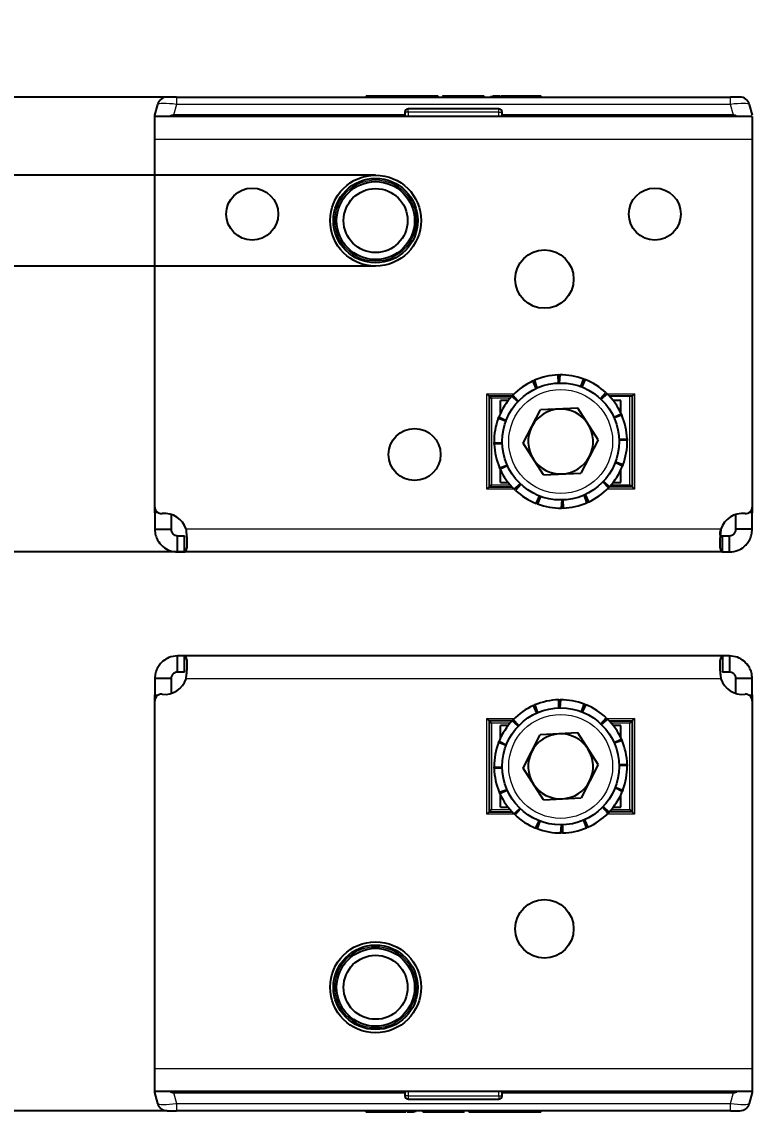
# Model space of a CAD drawing. Header units: millimetres. Extents: x -438 to 1333, y -270 to 576.
# Drawn here: x -223.9 to -111.4, y -269.5 to -101.7 of the extents above; entities that cross this region are included whole.
import ezdxf

# ---------------------------------------------------------------- set-up
doc = ezdxf.new("R2010")
doc.units = ezdxf.units.MM
doc.layers.add('FORMAT', color=7, linetype='Continuous')
doc.styles.add('SLDTEXTSTYLE0', font='TXT', dxfattribs={"width": 0.75})
doc.dimstyles.new('SLDDIMSTYLE0', dxfattribs={"dimtxt": 20, "dimasz": 10, "dimexe": 0, "dimexo": 0.0625, "dimgap": 5, "dimtad": 2, "dimdec": 1, "dimrnd": 1e-09, "dimzin": 12, "dimdsep": 46, "dimtxsty": 'SLDTEXTSTYLE0', "dimsah": 1, "dimcen": 0.09, "dimadec": 0, "dimazin": 3, "dimtfac": 1, "dimtofl": 0, "dimtmove": 0, "dimatfit": 3, "dimfxl": 0, "dimfrac": 2, "dimtolj": 1, "dimtzin": 12, "dimarcsym": 0})
doc.dimstyles.new('SLDDIMSTYLE1', dxfattribs={"dimtxt": 20, "dimasz": 10, "dimexe": 0, "dimexo": 0.0625, "dimgap": 5, "dimtad": 2, "dimdec": 1, "dimrnd": 1e-09, "dimzin": 12, "dimdsep": 46, "dimtxsty": 'SLDTEXTSTYLE0', "dimsah": 1, "dimcen": 0.09, "dimadec": 0, "dimazin": 3, "dimtfac": 1, "dimtmove": 0, "dimatfit": 0, "dimfxl": 0, "dimfrac": 2, "dimtolj": 1, "dimtzin": 12, "dimarcsym": 0})

# ---------------------------------------------------------------- blocks, each defined once
blk = doc.blocks.new('_D_6')
at = {"layer": 'FORMAT'}
for p, q in [((-201.53, -113.3), (-334.43, -113.3)), ((-333.43, -113.3), (-333.43, -183.3)), ((-198.84, -183.3), (-334.43, -183.3))]:
    blk.add_line(p, q, dxfattribs=at)
for points in [[(-333.43, -113.3), (-334.97, -123.3), (-331.89, -123.3)], [(-333.43, -183.3), (-331.89, -173.3), (-334.97, -173.3)]]:
    blk.add_solid(points, dxfattribs=at)
at = {"layer": 'FORMAT', "insert": (-359.21, -163.07), "char_height": 20, "attachment_point": 1, "rotation": 90, "style": 'SLDTEXTSTYLE0'}
blk.add_mtext('70', dxfattribs=at)
blk = doc.blocks.new('_D_7')
at = {"layer": 'FORMAT'}
for p, q in [((-201.53, -113.3), (-413.31, -113.3)), ((-412.31, -113.3), (-412.31, -269.3)), ((-201.53, -269.3), (-413.31, -269.3))]:
    blk.add_line(p, q, dxfattribs=at)
for points in [[(-412.31, -113.3), (-413.85, -123.3), (-410.77, -123.3)], [(-412.31, -269.3), (-410.77, -259.3), (-413.85, -259.3)]]:
    blk.add_solid(points, dxfattribs=at)
at = {"layer": 'FORMAT', "insert": (-438.09, -213.46), "char_height": 20, "attachment_point": 1, "rotation": 90, "style": 'SLDTEXTSTYLE0'}
blk.add_mtext('156', dxfattribs=at)
blk = doc.blocks.new('_D_8')
at = {"layer": 'FORMAT'}
for p, q in [((-274.31, -125.3), (-274.31, -106.07)), ((-169.43, -125.3), (-275.31, -125.3)), ((-274.31, -125.3), (-274.31, -139.3)), ((-169.43, -139.3), (-275.31, -139.3)), ((-274.31, -139.3), (-274.31, -158.53))]:
    blk.add_line(p, q, dxfattribs=at)
for points in [[(-274.31, -125.3), (-272.77, -115.3), (-275.85, -115.3)], [(-274.31, -139.3), (-275.85, -149.3), (-272.77, -149.3)]]:
    blk.add_solid(points, dxfattribs=at)
at = {"layer": 'FORMAT', "char_height": 20, "attachment_point": 1, "rotation": 90, "style": 'SLDTEXTSTYLE0'}
for s, insert in [('14', (-300.39, -131.99)), ('%%c', (-300.09, -162.16))]:
    blk.add_mtext(s, dxfattribs=dict(at, insert=insert))

msp = doc.modelspace()

# ---------------------------------------------------------------- linework, layer by layer
at = {"color": 7, "linetype": 'Continuous', "lineweight": 25}
for p, q in [((-200.07, -113.3), (-201.52, -113.3)), ((-200.07, -113.3), (-114.77, -113.3)), ((-170.85, -113.1), (-170.85, -113.3)), ((-165.19, -113.1), (-165.13, -113.1)), ((-165.13, -113.1), (-165.13, -113.3)), ((-165.13, -113.1), (-164, -113.1)), ((-164, -113.1), (-164, -113.3)), ((-164, -113.1), (-161.34, -113.1)), ((-161.34, -113.1), (-161.34, -113.3)), ((-161.34, -113.1), (-159.85, -113.1)), ((-159.85, -113.1), (-159.85, -113.3)), ((-159.04, -113.07), (-159.04, -113.3)), ((-155.57, -113.1), (-152.74, -113.1)), ((-152.74, -113.1), (-152.74, -113.3)), ((-151.6, -113.1), (-151.6, -113.3)), ((-151.34, -113.1), (-151.34, -113.3)), ((-150.11, -113.1), (-150.11, -113.3)), ((-149.67, -113.1), (-144.43, -113.1)), ((-143.99, -113.1), (-143.99, -113.3)), ((-113.32, -113.3), (-114.77, -113.3)), ((-203.42, -116.1), (-202.97, -114.41)), ((-164.92, -115.6), (-164.92, -116.1)), ((-150.42, -115.1), (-164.42, -115.1)), ((-149.92, -116.1), (-149.92, -115.6)), ((-111.87, -114.41), (-111.42, -116.1)), ((-203.42, -116.3), (-203.42, -116.1)), ((-203.42, -119.8), (-203.42, -116.3)), ((-111.42, -116.3), (-203.42, -116.3)), ((-164.92, -116.1), (-200.52, -116.1)), ((-164.92, -116.3), (-164.92, -116.1)), ((-114.32, -116.1), (-149.92, -116.1)), ((-149.92, -116.3), (-149.92, -116.1)), ((-111.42, -116.3), (-111.42, -119.8)), ((-203.42, -176.4), (-203.42, -119.8)), ((-111.42, -119.8), (-111.42, -176.4)), ((-141.26, -157.3), (-141.31, -156.05)), ((-141.06, -156.05), (-141.14, -157.3)), ((-144.68, -158.12), (-145.2, -156.98)), ((-144.97, -156.88), (-144.57, -158.07)), ((-137.8, -157.86), (-137.36, -156.68)), ((-137.13, -156.77), (-137.68, -157.9)), ((-151.92, -159.3), (-152.27, -158.95)), ((-151.92, -159.3), (-151.92, -173.3)), ((-148.41, -159.3), (-151.92, -159.3)), ((-151.57, -159.65), (-151.92, -159.3)), ((-147.52, -160.18), (-148.44, -159.33)), ((-148.27, -159.15), (-147.44, -160.09)), ((-134.8, -159.69), (-133.96, -158.78)), ((-133.77, -158.95), (-134.71, -159.78)), ((-129.92, -159.3), (-133.43, -159.3)), ((-129.57, -158.95), (-129.92, -159.3)), ((-129.92, -159.3), (-129.92, -173.3)), ((-150.17, -161.88), (-150.17, -160)), ((-149.01, -160), (-150.17, -160)), ((-147.92, -159.55), (-147.92, -159.81)), ((-131.67, -160), (-132.84, -160)), ((-131.67, -161.88), (-131.67, -160)), ((-149.36, -163.17), (-150.53, -162.74)), ((-150.44, -162.5), (-149.32, -163.05)), ((-146.69, -166.58), (-144.05, -161.44)), ((-138.28, -161.16), (-144.05, -161.44)), ((-135.15, -166.02), (-138.28, -161.16)), ((-132.74, -162.54), (-131.61, -162.02)), ((-131.51, -162.24), (-132.69, -162.65)), ((-135.15, -166.02), (-137.8, -171.15)), ((-131.93, -165.95), (-130.68, -165.91)), ((-130.67, -166.16), (-131.92, -166.08)), ((-151.17, -166.44), (-149.92, -166.51)), ((-149.92, -166.64), (-151.16, -166.69)), ((-143.56, -171.43), (-146.69, -166.58)), ((-132.48, -169.42), (-131.31, -169.86)), ((-150.34, -170.35), (-149.15, -169.94)), ((-149.1, -170.06), (-150.24, -170.58)), ((-150.17, -172.6), (-150.17, -170.71)), ((-143.56, -171.43), (-137.8, -171.15)), ((-131.4, -170.09), (-132.53, -169.54)), ((-131.67, -172.6), (-131.67, -170.71)), ((-150.17, -172.6), (-149.01, -172.6)), ((-148.07, -173.64), (-147.13, -172.81)), ((-133.57, -173.44), (-134.41, -172.51)), ((-134.32, -172.41), (-133.4, -173.26)), ((-133.92, -173.05), (-133.92, -172.78)), ((-132.84, -172.6), (-131.67, -172.6)), ((-151.92, -173.3), (-152.27, -173.65)), ((-151.57, -172.95), (-151.92, -173.3)), ((-151.92, -173.3), (-148.41, -173.3)), ((-147.04, -172.9), (-147.89, -173.82)), ((-136.87, -175.71), (-137.28, -174.53)), ((-137.16, -174.47), (-136.64, -175.61)), ((-129.92, -173.3), (-133.43, -173.3)), ((-129.92, -173.3), (-130.27, -172.95)), ((-129.57, -173.65), (-129.92, -173.3)), ((-144.71, -175.82), (-144.16, -174.69)), ((-144.05, -174.74), (-144.48, -175.91)), ((-140.78, -176.55), (-140.7, -175.29)), ((-140.58, -175.29), (-140.53, -176.54)), ((-203.42, -177.29), (-203.42, -176.4)), ((-203.42, -177.29), (-203.42, -179.8)), ((-200.92, -177.51), (-200.92, -179.8)), ((-113.92, -179.8), (-113.92, -177.51)), ((-111.42, -176.4), (-111.42, -177.29)), ((-111.42, -179.8), (-111.42, -177.29)), ((-203.42, -179.8), (-200.92, -179.8)), ((-199.92, -183.3), (-199.92, -180.8)), ((-199.92, -180.8), (-198.83, -180.8)), ((-198.83, -183.3), (-198.83, -180.8)), ((-116.01, -183.3), (-116.01, -180.8)), ((-116.01, -180.8), (-114.92, -180.8)), ((-114.92, -183.3), (-114.92, -180.8)), ((-111.42, -179.8), (-113.92, -179.8)), ((-199.92, -183.3), (-198.83, -183.3)), ((-116.01, -183.3), (-198.83, -183.3)), ((-116.01, -183.3), (-114.92, -183.3)), ((-199.92, -201.8), (-199.92, -199.3)), ((-198.83, -199.3), (-199.92, -199.3)), ((-198.83, -201.8), (-198.83, -199.3)), ((-116.01, -199.3), (-198.83, -199.3)), ((-116.01, -199.3), (-116.01, -201.8)), ((-114.92, -199.3), (-116.01, -199.3)), ((-114.92, -199.3), (-114.92, -201.8)), ((-200.92, -202.8), (-203.42, -202.8)), ((-203.42, -202.8), (-203.42, -205.3)), ((-200.92, -202.8), (-200.92, -205.08)), ((-198.83, -201.8), (-199.92, -201.8)), ((-114.92, -201.8), (-116.01, -201.8)), ((-111.42, -202.8), (-113.92, -202.8)), ((-113.92, -205.08), (-113.92, -202.8)), ((-111.42, -205.3), (-111.42, -202.8)), ((-203.42, -206.2), (-203.42, -205.3)), ((-203.42, -262.8), (-203.42, -206.2)), ((-141.19, -207.3), (-141.22, -206.05)), ((-140.97, -206.05), (-141.06, -207.3)), ((-111.42, -205.3), (-111.42, -206.2)), ((-111.42, -206.2), (-111.42, -262.8)), ((-144.61, -208.09), (-145.12, -206.95)), ((-144.89, -206.85), (-144.49, -208.04)), ((-137.72, -207.88), (-137.28, -206.72)), ((-137.05, -206.81), (-137.61, -207.93)), ((-151.92, -209.3), (-152.27, -208.95)), ((-151.92, -209.3), (-151.92, -223.3)), ((-148.41, -209.3), (-151.92, -209.3)), ((-151.57, -209.65), (-151.92, -209.3)), ((-147.47, -210.12), (-148.38, -209.27)), ((-148.27, -209.3), (-148.35, -209.3)), ((-148.21, -209.09), (-147.38, -210.03)), ((-147.92, -209.55), (-147.92, -209.7)), ((-134.75, -209.75), (-133.89, -208.84)), ((-133.71, -209.01), (-134.66, -209.83)), ((-133.43, -209.3), (-129.92, -209.3)), ((-129.92, -209.3), (-130.27, -209.65)), ((-129.57, -208.95), (-129.92, -209.3)), ((-129.92, -209.3), (-129.92, -223.3)), ((-149.01, -210), (-150.17, -210)), ((-150.17, -211.88), (-150.17, -210)), ((-147.35, -210), (-147.6, -210)), ((-138.3, -211.15), (-144.07, -211.46)), ((-135.16, -215.99), (-138.3, -211.15)), ((-131.67, -210), (-132.84, -210)), ((-131.67, -211.88), (-131.67, -210)), ((-149.33, -213.1), (-150.5, -212.65)), ((-150.41, -212.42), (-149.29, -212.98)), ((-146.69, -216.6), (-144.07, -211.46)), ((-132.71, -212.61), (-131.57, -212.1)), ((-131.47, -212.33), (-132.66, -212.72)), ((-151.17, -216.35), (-149.92, -216.44)), ((-135.16, -215.99), (-137.78, -221.14)), ((-131.93, -216.03), (-130.68, -215.99)), ((-130.67, -216.24), (-131.92, -216.16)), ((-149.92, -216.56), (-151.17, -216.6)), ((-143.54, -221.44), (-146.69, -216.6)), ((-131.43, -220.17), (-132.55, -219.61)), ((-132.51, -219.49), (-131.34, -219.94)), ((-150.37, -220.27), (-149.18, -219.87)), ((-149.13, -219.98), (-150.27, -220.5)), ((-150.17, -222.6), (-150.17, -220.71)), ((-143.54, -221.44), (-137.78, -221.14)), ((-131.67, -222.6), (-131.67, -220.71)), ((-151.57, -222.95), (-151.92, -223.3)), ((-150.17, -222.6), (-149.01, -222.6)), ((-148.13, -223.58), (-147.19, -222.76)), ((-147.1, -222.85), (-147.95, -223.75)), ((-134.49, -222.6), (-134.24, -222.6)), ((-133.64, -223.51), (-134.46, -222.56)), ((-134.37, -222.47), (-133.46, -223.33)), ((-133.92, -223.05), (-133.92, -222.9)), ((-132.84, -222.6), (-131.67, -222.6)), ((-129.92, -223.3), (-130.27, -222.95)), ((-151.92, -223.3), (-152.27, -223.65)), ((-151.92, -223.3), (-148.41, -223.3)), ((-144.8, -225.79), (-144.24, -224.66)), ((-144.12, -224.71), (-144.56, -225.88)), ((-136.95, -225.75), (-137.35, -224.56)), ((-137.23, -224.51), (-136.72, -225.65)), ((-133.5, -223.3), (-133.57, -223.3)), ((-129.92, -223.3), (-133.43, -223.3)), ((-129.57, -223.65), (-129.92, -223.3)), ((-140.87, -226.55), (-140.78, -225.3)), ((-140.66, -225.29), (-140.62, -226.54)), ((-203.42, -266.3), (-203.42, -262.8)), ((-111.42, -262.8), (-111.42, -266.3)), ((-203.42, -266.5), (-203.42, -266.3)), ((-203.42, -266.3), (-111.42, -266.3)), ((-202.97, -268.18), (-203.42, -266.5)), ((-200.52, -266.5), (-164.92, -266.5)), ((-164.92, -266.3), (-164.92, -266.5)), ((-164.92, -266.5), (-164.92, -267)), ((-149.92, -266.3), (-149.92, -266.5)), ((-149.92, -266.5), (-114.32, -266.5)), ((-149.92, -267), (-149.92, -266.5)), ((-111.42, -266.5), (-111.87, -268.18)), ((-111.42, -266.3), (-111.42, -266.5)), ((-164.42, -267.5), (-150.42, -267.5)), ((-201.52, -269.3), (-200.07, -269.3)), ((-114.77, -269.3), (-200.07, -269.3)), ((-170.85, -269.5), (-170.85, -269.3)), ((-165.17, -269.5), (-170.41, -269.5)), ((-164.74, -269.5), (-164.74, -269.3)), ((-163.5, -269.5), (-163.5, -269.3)), ((-163.25, -269.5), (-163.25, -269.3)), ((-162.1, -269.5), (-162.1, -269.3)), ((-159.28, -269.5), (-162.1, -269.5)), ((-155.81, -269.52), (-155.81, -269.3)), ((-155, -269.5), (-155, -269.3)), ((-153.51, -269.5), (-155, -269.5)), ((-153.51, -269.5), (-153.51, -269.3)), ((-150.84, -269.5), (-153.51, -269.5)), ((-150.84, -269.5), (-150.84, -269.3)), ((-149.71, -269.5), (-150.84, -269.5)), ((-149.71, -269.5), (-149.71, -269.3)), ((-149.65, -269.5), (-149.71, -269.5)), ((-143.99, -269.5), (-143.99, -269.3)), ((-114.77, -269.3), (-113.32, -269.3))]:
    msp.add_line(p, q, dxfattribs=at)
at = {"color": 8, "linetype": 'Continuous', "lineweight": 18}
for p, q in [((-200.07, -113.3), (-200.07, -114.41)), ((-168.74, -113.1), (-168.74, -113.3)), ((-157.93, -113.1), (-157.93, -113.3)), ((-155.57, -113.1), (-155.57, -113.3)), ((-149.67, -113.1), (-149.67, -113.3)), ((-144.43, -113.1), (-144.43, -113.3)), ((-114.77, -114.41), (-114.77, -113.3)), ((-200.07, -114.41), (-200.52, -116.1)), ((-114.77, -114.41), (-200.07, -114.41)), ((-164.42, -115.6), (-164.92, -115.6)), ((-164.42, -115.6), (-164.42, -115.1)), ((-150.42, -115.6), (-164.42, -115.6)), ((-164.42, -115.6), (-164.42, -116.3)), ((-150.42, -115.6), (-150.42, -115.1)), ((-150.42, -115.6), (-149.92, -115.6)), ((-150.42, -116.3), (-150.42, -115.6)), ((-114.32, -116.1), (-114.77, -114.41)), ((-111.42, -119.8), (-203.42, -119.8)), ((-152.27, -173.65), (-152.27, -158.95)), ((-152.27, -158.95), (-148.07, -158.95)), ((-133.78, -158.95), (-129.57, -158.95)), ((-130.27, -172.95), (-130.27, -159.3)), ((-129.57, -158.95), (-129.57, -173.65)), ((-148.72, -159.65), (-151.57, -159.65)), ((-151.57, -159.65), (-151.57, -172.95)), ((-148.07, -173.65), (-152.27, -173.65)), ((-151.57, -172.95), (-148.72, -172.95)), ((-129.57, -173.65), (-133.78, -173.65)), ((-133.12, -172.95), (-130.27, -172.95)), ((-202.86, -177.29), (-203.42, -177.29)), ((-111.42, -177.29), (-111.98, -177.29)), ((-116.25, -179.8), (-198.59, -179.8)), ((-198.59, -202.8), (-116.25, -202.8)), ((-203.42, -205.3), (-202.86, -205.3)), ((-111.98, -205.3), (-111.42, -205.3)), ((-152.27, -208.95), (-148.07, -208.95)), ((-152.27, -223.65), (-152.27, -208.95)), ((-148.72, -209.65), (-151.57, -209.65)), ((-151.57, -209.65), (-151.57, -222.95)), ((-133.99, -208.95), (-129.57, -208.95)), ((-130.27, -209.65), (-133.12, -209.65)), ((-130.27, -222.95), (-130.27, -209.65)), ((-129.57, -208.95), (-129.57, -223.65)), ((-151.57, -222.95), (-148.72, -222.95)), ((-133.12, -222.95), (-130.27, -222.95)), ((-147.85, -223.65), (-152.27, -223.65)), ((-129.57, -223.65), (-133.78, -223.65)), ((-203.42, -262.8), (-111.42, -262.8)), ((-200.52, -266.5), (-200.07, -268.18)), ((-164.42, -266.3), (-164.42, -267)), ((-150.42, -267), (-150.42, -266.3)), ((-114.77, -268.18), (-114.32, -266.5)), ((-200.07, -268.18), (-114.77, -268.18)), ((-200.07, -268.18), (-200.07, -269.3)), ((-164.42, -267), (-164.92, -267)), ((-164.42, -267), (-164.42, -267.5)), ((-164.42, -267), (-150.42, -267)), ((-150.42, -267), (-150.42, -267.5)), ((-150.42, -267), (-149.92, -267)), ((-114.77, -269.3), (-114.77, -268.18)), ((-170.41, -269.5), (-170.41, -269.3)), ((-165.17, -269.5), (-165.17, -269.3)), ((-159.28, -269.5), (-159.28, -269.3)), ((-156.91, -269.5), (-156.91, -269.3)), ((-146.1, -269.5), (-146.1, -269.3))]:
    msp.add_line(p, q, dxfattribs=at)
at = {"color": 7, "linetype": 'Continuous', "lineweight": 25}
for centre, radius in [((-169.42, -132.3), 7), ((-169.42, -132.3), 6.5), ((-188.42, -131.3), 4), ((-169.42, -132.3), 6), ((-169.42, -132.3), 4.93), ((-126.42, -131.3), 4), ((-143.42, -141.3), 4.5), ((-140.92, -166.3), 9), ((-163.42, -168.3), 4), ((-140.92, -216.3), 9), ((-143.42, -241.3), 4.5), ((-169.42, -250.3), 7), ((-169.42, -250.3), 6.5), ((-169.42, -250.3), 6), ((-169.42, -250.3), 4.93)]:
    msp.add_circle(centre, radius, dxfattribs=at)
at = {"color": 8, "linetype": 'Continuous', "lineweight": 18}
for centre, radius in [((-169.42, -132.3), 6.25), ((-140.92, -166.3), 8), ((-140.92, -216.3), 8), ((-169.42, -250.3), 6.25)]:
    msp.add_circle(centre, radius, dxfattribs=at)
at = {"color": 7, "linetype": 'Continuous', "lineweight": 25}
for centre, radius, start, end in [((-201.52, -114.8), 1.5, 90, 165), ((-113.32, -114.8), 1.5, 15, 90), ((-164.42, -115.6), 0.5, 90, 180), ((-150.42, -115.6), 0.5, 0, 90), ((-140.92, -166.3), 10.25, 92.1828, 113.2869), ((-140.92, -166.3), 10.25, 69.6828, 90.7869), ((-140.92, -166.3), 10.25, 114.6828, 135.7869), ((-140.92, -166.3), 10.25, 47.1828, 68.2869), ((-140.92, -166.3), 10.25, 137.1828, 158.2869), ((-140.92, -166.3), 10.25, 24.6828, 45.7869), ((-140.92, -166.3), 10.25, 159.6828, 180.7869), ((-140.92, -166.3), 5, 92.7878, 152.7878), ((-140.92, -166.3), 5, 32.7878, 92.7878), ((-140.92, -166.3), 10.25, 2.1828, 23.2869), ((-140.92, -166.3), 5, 152.7878, 212.7878), ((-140.92, -166.3), 5, 332.7878, 32.7878), ((-140.92, -166.3), 10.25, 182.1828, 203.2869), ((-140.92, -166.3), 10.25, 339.6828, 0.7869), ((-140.92, -166.3), 5, 212.7878, 272.7878), ((-140.92, -166.3), 5, 272.7878, 332.7878), ((-140.92, -166.3), 10.25, 204.6828, 225.7869), ((-140.92, -166.3), 10.25, 317.1828, 338.2869), ((-140.92, -166.3), 10.25, 227.1828, 248.2869), ((-140.92, -166.3), 10.25, 294.6828, 315.7869), ((-140.92, -166.3), 10.25, 249.6828, 270.7869), ((-140.92, -166.3), 10.25, 272.1828, 293.2869), ((-202.42, -176.4), 1, 180, 276.3794), ((-201.92, -180.87), 3.5, 17.8253, 96.3794), ((-112.92, -180.87), 3.5, 83.6206, 162.1747), ((-112.42, -176.4), 1, 263.6206, 0), ((-201.92, -201.73), 3.5, 263.6206, 342.1747), ((-112.92, -201.73), 3.5, 197.8253, 276.3794), ((-202.42, -206.2), 1, 83.6206, 180), ((-140.92, -216.3), 10.25, 91.6868, 112.7909), ((-140.92, -216.3), 10.25, 69.1868, 90.2909), ((-112.42, -206.2), 1, 0, 96.3794), ((-140.92, -216.3), 10.25, 114.1868, 135.2909), ((-140.92, -216.3), 10.25, 46.6868, 67.7909), ((-140.92, -216.3), 10.25, 136.6868, 157.7909), ((-140.92, -216.3), 10.25, 24.1868, 45.2909), ((-140.92, -216.3), 5, 93.0175, 153.0175), ((-140.92, -216.3), 5, 33.0175, 93.0175), ((-140.92, -216.3), 10.25, 159.1868, 180.2909), ((-140.92, -216.3), 10.25, 1.6868, 22.7909), ((-140.92, -216.3), 5, 153.0175, 213.0175), ((-140.92, -216.3), 5, 333.0175, 33.0175), ((-140.92, -216.3), 10.25, 339.1868, 0.2909), ((-140.92, -216.3), 10.25, 181.6868, 202.7909), ((-140.92, -216.3), 5, 213.0175, 273.0175), ((-140.92, -216.3), 5, 273.0175, 333.0175), ((-140.92, -216.3), 10.25, 204.1868, 225.2909), ((-140.92, -216.3), 10.25, 316.6868, 337.7909), ((-140.92, -216.3), 10.25, 226.6868, 247.7909), ((-140.92, -216.3), 10.25, 294.1868, 315.2909), ((-140.92, -216.3), 10.25, 249.1868, 270.2909), ((-140.92, -216.3), 10.25, 271.6868, 292.7909), ((-201.52, -267.8), 1.5, 195, 270), ((-164.42, -267), 0.5, 180, 270), ((-150.42, -267), 0.5, 270, 0), ((-113.32, -267.8), 1.5, 270, 345)]:
    msp.add_arc(centre, radius, start, end, dxfattribs=at)
at = {"color": 8, "linetype": 'Continuous', "lineweight": 18}
for centre, major_axis, start_param, end_param in [((-199.97, -114.8), (3, -0.38), 1.621093, 3.124852), ((-114.88, -114.8), (3, 0.38), 0.016741, 1.520499), ((-199.97, -267.8), (3, 0.38), 3.158333, 4.662092), ((-114.88, -267.8), (3, -0.38), 4.762686, 6.266445)]:
    msp.add_ellipse(centre, major_axis=major_axis, ratio=0.123038, start_param=start_param, end_param=end_param, dxfattribs=at)
at = {"color": 7, "linetype": 'Continuous', "lineweight": 25}
for centre, major_axis, start_param, end_param in [((-203.42, -127.69), (3.1, 11.57), 0.067037, 0.253072), ((-111.42, -127.69), (-3.1, 11.57), 6.030113, 6.216148), ((-203.42, -254.91), (3.1, -11.57), 6.030113, 6.216148), ((-111.42, -254.91), (-3.1, -11.57), 0.067037, 0.253072)]:
    msp.add_ellipse(centre, major_axis=major_axis, ratio=0.250563, start_param=start_param, end_param=end_param, dxfattribs=at)
for points, knots in [([(-170.85, -113.1), (-170.48, -113.1), (-169.79, -113.1), (-169.07, -113.1), (-168.74, -113.1)], [0, 0, 0, 0, 0.5368, 1, 1, 1, 1]), ([(-168.74, -113.1), (-168.24, -113.1), (-167.3, -113.1), (-166.11, -113.1), (-165.38, -113.1), (-165.2, -113.1), (-165.19, -113.1)], [0, 0, 0, 0, 0.381983, 0.713352, 0.984017, 1, 1, 1, 1]), ([(-159.02, -113.1), (-159.02, -113.1), (-159.05, -113.1), (-158.89, -113.1), (-158.53, -113.1), (-158.14, -113.1), (-157.93, -113.1)], [0, 0, 0, 0, 0.061615, 0.333035, 0.637399, 1, 1, 1, 1]), ([(-157.93, -113.1), (-157.77, -113.1), (-157.41, -113.1), (-156.61, -113.1), (-155.98, -113.1), (-155.57, -113.1)], [0, 0, 0, 0, 0.216742, 0.489643, 1, 1, 1, 1]), ([(-151.34, -113.1), (-151.29, -113.1), (-151.18, -113.1), (-150.88, -113.1), (-150.59, -113.1), (-150.37, -113.1), (-150.29, -113.1)], [0, 0, 0, 0, 0.248194, 0.523366, 0.830379, 1, 1, 1, 1]), ([(-150.11, -113.1), (-150.1, -113.1), (-150.08, -113.1), (-149.97, -113.1), (-149.83, -113.1), (-149.72, -113.1), (-149.67, -113.1)], [0, 0, 0, 0, 0.285248, 0.560563, 0.777151, 1, 1, 1, 1]), ([(-144.43, -113.1), (-144.36, -113.1), (-144.24, -113.1), (-144.1, -113.1), (-144.01, -113.1), (-144, -113.1), (-143.99, -113.1)], [0, 0, 0, 0, 0.281303, 0.555629, 0.773878, 1, 1, 1, 1]), ([(-141.31, -156.05), (-141.27, -156.05), (-141.21, -156.05), (-141.12, -156.05), (-141.08, -156.05), (-141.06, -156.05)], [0, 0, 0, 0, 0.499981, 0.749988, 1, 1, 1, 1]), ([(-145.2, -156.98), (-145.16, -156.97), (-145.11, -156.94), (-145.03, -156.91), (-144.99, -156.89), (-144.97, -156.88)], [0, 0, 0, 0, 0.499981, 0.749988, 1, 1, 1, 1]), ([(-137.36, -156.68), (-137.32, -156.7), (-137.27, -156.72), (-137.19, -156.75), (-137.15, -156.77), (-137.13, -156.77)], [0, 0, 0, 0, 0.499981, 0.749988, 1, 1, 1, 1]), ([(-148.44, -159.33), (-148.41, -159.3), (-148.37, -159.25), (-148.31, -159.19), (-148.28, -159.16), (-148.27, -159.15)], [0, 0, 0, 0, 0.499981, 0.749988, 1, 1, 1, 1]), ([(-133.96, -158.78), (-133.92, -158.81), (-133.88, -158.85), (-133.82, -158.91), (-133.79, -158.94), (-133.77, -158.95)], [0, 0, 0, 0, 0.499981, 0.749988, 1, 1, 1, 1]), ([(-150.53, -162.74), (-150.52, -162.7), (-150.5, -162.64), (-150.47, -162.56), (-150.45, -162.52), (-150.44, -162.5)], [0, 0, 0, 0, 0.499981, 0.749988, 1, 1, 1, 1]), ([(-131.61, -162.02), (-131.59, -162.05), (-131.57, -162.11), (-131.53, -162.19), (-131.51, -162.23), (-131.51, -162.24)], [0, 0, 0, 0, 0.499981, 0.749988, 1, 1, 1, 1]), ([(-130.68, -165.91), (-130.68, -165.95), (-130.68, -166.01), (-130.67, -166.09), (-130.67, -166.14), (-130.67, -166.16)], [0, 0, 0, 0, 0.499981, 0.749988, 1, 1, 1, 1]), ([(-151.16, -166.69), (-151.17, -166.65), (-151.17, -166.58), (-151.17, -166.5), (-151.17, -166.46), (-151.17, -166.44)], [0, 0, 0, 0, 0.499981, 0.749988, 1, 1, 1, 1]), ([(-150.24, -170.58), (-150.25, -170.54), (-150.28, -170.48), (-150.31, -170.41), (-150.33, -170.37), (-150.34, -170.35)], [0, 0, 0, 0, 0.499981, 0.749988, 1, 1, 1, 1]), ([(-131.31, -169.86), (-131.32, -169.89), (-131.35, -169.95), (-131.38, -170.03), (-131.39, -170.07), (-131.4, -170.09)], [0, 0, 0, 0, 0.499981, 0.749988, 1, 1, 1, 1]), ([(-147.89, -173.82), (-147.92, -173.79), (-147.96, -173.74), (-148.02, -173.69), (-148.05, -173.66), (-148.07, -173.64)], [0, 0, 0, 0, 0.499981, 0.749988, 1, 1, 1, 1]), ([(-133.4, -173.26), (-133.43, -173.29), (-133.47, -173.34), (-133.53, -173.4), (-133.56, -173.43), (-133.57, -173.44)], [0, 0, 0, 0, 0.4999808, 0.7499881, 1, 1, 1, 1]), ([(-144.48, -175.91), (-144.52, -175.89), (-144.58, -175.87), (-144.66, -175.84), (-144.69, -175.83), (-144.71, -175.82)], [0, 0, 0, 0, 0.499981, 0.749988, 1, 1, 1, 1]), ([(-136.64, -175.61), (-136.68, -175.63), (-136.74, -175.65), (-136.81, -175.69), (-136.85, -175.7), (-136.87, -175.71)], [0, 0, 0, 0, 0.499981, 0.749988, 1, 1, 1, 1]), ([(-140.53, -176.54), (-140.57, -176.54), (-140.64, -176.54), (-140.72, -176.54), (-140.76, -176.55), (-140.78, -176.55)], [0, 0, 0, 0, 0.499981, 0.749988, 1, 1, 1, 1]), ([(-203.42, -179.8), (-203.4, -180.11), (-203.35, -180.7), (-202.95, -181.65), (-202.24, -182.52), (-201.14, -183.17), (-200.34, -183.25), (-199.92, -183.3)], [0, 0, 0, 0, 0.17084, 0.319217, 0.548103, 0.767822, 1, 1, 1, 1]), ([(-200.92, -179.8), (-200.91, -179.89), (-200.9, -180.05), (-200.81, -180.28), (-200.69, -180.44), (-200.56, -180.57), (-200.42, -180.67), (-200.2, -180.77), (-200.04, -180.79), (-199.92, -180.8)], [0, 0, 0, 0, 0.154359, 0.287283, 0.400435, 0.496544, 0.604314, 0.723151, 1, 1, 1, 1]), ([(-198.83, -183.3), (-198.78, -183.28), (-198.68, -183.25), (-198.54, -182.96), (-198.43, -182.5), (-198.42, -181.87), (-198.44, -181.26), (-198.49, -180.55), (-198.56, -180.05), (-198.59, -179.8)], [0, 0, 0, 0, 0.144067, 0.271276, 0.474907, 0.597997, 0.726338, 0.860245, 1, 1, 1, 1]), ([(-116.25, -179.8), (-116.28, -180.09), (-116.34, -180.64), (-116.41, -181.55), (-116.43, -182.43), (-116.29, -183.15), (-116.11, -183.25), (-116.01, -183.3)], [0, 0, 0, 0, 0.16069, 0.301312, 0.521951, 0.753573, 1, 1, 1, 1]), ([(-116.25, -179.8), (-116.28, -179.88), (-116.34, -180.04), (-116.39, -180.25), (-116.42, -180.41), (-116.41, -180.54), (-116.36, -180.65), (-116.24, -180.77), (-116.1, -180.79), (-116.01, -180.8)], [0, 0, 0, 0, 0.1567865, 0.2908092, 0.4035006, 0.4972984, 0.6071328, 0.7261813, 1, 1, 1, 1]), ([(-114.92, -180.8), (-114.79, -180.78), (-114.58, -180.76), (-114.31, -180.6), (-114.13, -180.43), (-114.02, -180.24), (-113.94, -180.03), (-113.93, -179.88), (-113.92, -179.8)], [0, 0, 0, 0, 0.296302, 0.497469, 0.615497, 0.73607, 0.863114, 1, 1, 1, 1]), ([(-114.92, -183.3), (-114.47, -183.25), (-113.66, -183.16), (-112.75, -182.59), (-112.16, -181.99), (-111.76, -181.36), (-111.48, -180.61), (-111.44, -180.07), (-111.42, -179.8)], [0, 0, 0, 0, 0.254149, 0.448213, 0.574908, 0.708872, 0.850468, 1, 1, 1, 1]), ([(-199.92, -199.3), (-200.38, -199.35), (-201.18, -199.44), (-202.09, -200.01), (-202.68, -200.61), (-203.08, -201.24), (-203.37, -201.98), (-203.4, -202.52), (-203.42, -202.8)], [0, 0, 0, 0, 0.2541487, 0.4482127, 0.5749082, 0.7088724, 0.8504677, 1, 1, 1, 1]), ([(-198.59, -202.8), (-198.56, -202.5), (-198.5, -201.95), (-198.43, -201.05), (-198.41, -200.17), (-198.55, -199.44), (-198.74, -199.35), (-198.83, -199.3)], [0, 0, 0, 0, 0.16069, 0.301312, 0.521951, 0.753573, 1, 1, 1, 1]), ([(-116.01, -199.3), (-116.06, -199.31), (-116.16, -199.35), (-116.31, -199.63), (-116.41, -200.09), (-116.43, -200.72), (-116.41, -201.33), (-116.35, -202.04), (-116.29, -202.54), (-116.25, -202.8)], [0, 0, 0, 0, 0.144067, 0.271276, 0.474907, 0.597997, 0.726338, 0.860245, 1, 1, 1, 1]), ([(-111.42, -202.8), (-111.45, -202.48), (-111.49, -201.89), (-111.89, -200.94), (-112.6, -200.08), (-113.7, -199.42), (-114.51, -199.34), (-114.92, -199.3)], [0, 0, 0, 0, 0.17084, 0.319217, 0.548103, 0.767822, 1, 1, 1, 1]), ([(-199.92, -201.8), (-200.05, -201.81), (-200.26, -201.83), (-200.53, -201.99), (-200.71, -202.17), (-200.83, -202.35), (-200.91, -202.57), (-200.92, -202.72), (-200.92, -202.8)], [0, 0, 0, 0, 0.296302, 0.497469, 0.6154973, 0.73607, 0.8631142, 1, 1, 1, 1]), ([(-113.92, -202.8), (-113.93, -202.71), (-113.94, -202.54), (-114.03, -202.32), (-114.15, -202.15), (-114.28, -202.02), (-114.42, -201.93), (-114.64, -201.82), (-114.81, -201.81), (-114.92, -201.8)], [0, 0, 0, 0, 0.154359, 0.287283, 0.400435, 0.496544, 0.604314, 0.723151, 1, 1, 1, 1]), ([(-141.22, -206.05), (-141.18, -206.05), (-141.12, -206.05), (-141.04, -206.05), (-140.99, -206.05), (-140.97, -206.05)], [0, 0, 0, 0, 0.499981, 0.749988, 1, 1, 1, 1]), ([(-145.12, -206.95), (-145.08, -206.93), (-145.03, -206.9), (-144.95, -206.87), (-144.91, -206.86), (-144.89, -206.85)], [0, 0, 0, 0, 0.499981, 0.749988, 1, 1, 1, 1]), ([(-137.28, -206.72), (-137.24, -206.73), (-137.18, -206.75), (-137.11, -206.78), (-137.07, -206.8), (-137.05, -206.81)], [0, 0, 0, 0, 0.4999808, 0.7499881, 1, 1, 1, 1]), ([(-148.38, -209.27), (-148.35, -209.24), (-148.31, -209.19), (-148.25, -209.13), (-148.22, -209.1), (-148.21, -209.09)], [0, 0, 0, 0, 0.499981, 0.749988, 1, 1, 1, 1]), ([(-133.89, -208.84), (-133.86, -208.87), (-133.81, -208.91), (-133.76, -208.97), (-133.73, -209), (-133.71, -209.01)], [0, 0, 0, 0, 0.499981, 0.749988, 1, 1, 1, 1]), ([(-150.5, -212.65), (-150.49, -212.62), (-150.47, -212.56), (-150.43, -212.48), (-150.42, -212.44), (-150.41, -212.42)], [0, 0, 0, 0, 0.499981, 0.749988, 1, 1, 1, 1]), ([(-131.57, -212.1), (-131.55, -212.14), (-131.53, -212.19), (-131.5, -212.27), (-131.48, -212.31), (-131.47, -212.33)], [0, 0, 0, 0, 0.499981, 0.749988, 1, 1, 1, 1]), ([(-151.17, -216.6), (-151.17, -216.56), (-151.17, -216.49), (-151.17, -216.41), (-151.17, -216.37), (-151.17, -216.35)], [0, 0, 0, 0, 0.4999808, 0.7499881, 1, 1, 1, 1]), ([(-130.68, -215.99), (-130.67, -216.04), (-130.67, -216.1), (-130.67, -216.18), (-130.67, -216.22), (-130.67, -216.24)], [0, 0, 0, 0, 0.499981, 0.749988, 1, 1, 1, 1]), ([(-150.27, -220.5), (-150.29, -220.46), (-150.31, -220.4), (-150.35, -220.32), (-150.36, -220.29), (-150.37, -220.27)], [0, 0, 0, 0, 0.499981, 0.749988, 1, 1, 1, 1]), ([(-131.34, -219.94), (-131.36, -219.98), (-131.38, -220.04), (-131.41, -220.11), (-131.42, -220.15), (-131.43, -220.17)], [0, 0, 0, 0, 0.499981, 0.749988, 1, 1, 1, 1]), ([(-147.95, -223.75), (-147.98, -223.73), (-148.03, -223.68), (-148.09, -223.63), (-148.12, -223.6), (-148.13, -223.58)], [0, 0, 0, 0, 0.499981, 0.749988, 1, 1, 1, 1]), ([(-133.46, -223.33), (-133.49, -223.36), (-133.54, -223.4), (-133.59, -223.46), (-133.62, -223.49), (-133.64, -223.51)], [0, 0, 0, 0, 0.499981, 0.749988, 1, 1, 1, 1]), ([(-144.56, -225.88), (-144.6, -225.86), (-144.66, -225.84), (-144.74, -225.81), (-144.78, -225.79), (-144.8, -225.79)], [0, 0, 0, 0, 0.499981, 0.749988, 1, 1, 1, 1]), ([(-140.62, -226.54), (-140.66, -226.54), (-140.72, -226.54), (-140.81, -226.55), (-140.85, -226.55), (-140.87, -226.55)], [0, 0, 0, 0, 0.499981, 0.749988, 1, 1, 1, 1]), ([(-136.72, -225.65), (-136.76, -225.66), (-136.82, -225.69), (-136.89, -225.72), (-136.93, -225.74), (-136.95, -225.75)], [0, 0, 0, 0, 0.499981, 0.749988, 1, 1, 1, 1]), ([(-170.41, -269.5), (-170.48, -269.5), (-170.61, -269.5), (-170.75, -269.5), (-170.83, -269.5), (-170.84, -269.5), (-170.85, -269.5)], [0, 0, 0, 0, 0.281303, 0.555629, 0.773878, 1, 1, 1, 1]), ([(-164.74, -269.5), (-164.74, -269.5), (-164.76, -269.5), (-164.88, -269.5), (-165.02, -269.5), (-165.12, -269.5), (-165.17, -269.5)], [0, 0, 0, 0, 0.285248, 0.560563, 0.777151, 1, 1, 1, 1]), ([(-163.5, -269.5), (-163.55, -269.5), (-163.66, -269.5), (-163.96, -269.5), (-164.26, -269.5), (-164.47, -269.5), (-164.55, -269.5)], [0, 0, 0, 0, 0.248194, 0.523366, 0.830379, 1, 1, 1, 1]), ([(-156.91, -269.5), (-157.07, -269.5), (-157.43, -269.5), (-158.23, -269.5), (-158.86, -269.5), (-159.28, -269.5)], [0, 0, 0, 0, 0.216742, 0.489643, 1, 1, 1, 1]), ([(-155.82, -269.5), (-155.82, -269.5), (-155.79, -269.5), (-155.95, -269.5), (-156.32, -269.5), (-156.7, -269.5), (-156.91, -269.5)], [0, 0, 0, 0, 0.061615, 0.333035, 0.637399, 1, 1, 1, 1]), ([(-146.1, -269.5), (-146.61, -269.5), (-147.54, -269.5), (-148.73, -269.5), (-149.46, -269.5), (-149.64, -269.5), (-149.65, -269.5)], [0, 0, 0, 0, 0.381983, 0.713352, 0.984017, 1, 1, 1, 1]), ([(-143.99, -269.5), (-144.36, -269.5), (-145.05, -269.5), (-145.77, -269.5), (-146.1, -269.5)], [0, 0, 0, 0, 0.5368, 1, 1, 1, 1])]:
    msp.add_open_spline(points, degree=3, knots=knots, dxfattribs=at)
at = {"color": 8, "linetype": 'Continuous', "lineweight": 18}
for points, knots in [([(-148.27, -159.3), (-148.27, -159.3), (-148.27, -159.31), (-148.27, -159.39), (-148.27, -159.46), (-148.27, -159.49)], [0, 0, 0, 0, 0.361256, 0.722513, 1, 1, 1, 1]), ([(-133.57, -173.11), (-133.57, -173.14), (-133.57, -173.21), (-133.57, -173.28), (-133.57, -173.29), (-133.57, -173.3)], [0, 0, 0, 0, 0.277487, 0.638744, 1, 1, 1, 1])]:
    msp.add_open_spline(points, degree=3, knots=knots, dxfattribs=at)

# ---------------------------------------------------------------- dimensions: what is measured, and where the dimension line sits
at = {"layer": 'FORMAT'}
dim = msp.add_linear_dim(base=(-274.31, -139.3), p1=(-169.42, -125.3), p2=(-169.42, -139.3), angle=90, text='%%c<>', dimstyle='SLDDIMSTYLE1', dxfattribs=at)
dim.commit()
dim.dimension.update_dxf_attribs({"geometry": '_D_8', "text_midpoint": (-274.31, -132.3), "dimtype": 160})
for base, p2, picture, middle in [((-412.31, -269.3), (-201.52, -269.3), '_D_7', (-412.31, -191.3)), ((-333.43, -183.3), (-198.83, -183.3), '_D_6', (-333.43, -148.3))]:
    dim = msp.add_linear_dim(base=base, p1=(-201.52, -113.3), p2=p2, angle=90, dimstyle='SLDDIMSTYLE0', dxfattribs=at)
    dim.commit()
    dim.dimension.update_dxf_attribs({"geometry": picture, "text_midpoint": middle, "dimtype": 160})

doc.saveas('drawing.dxf')
